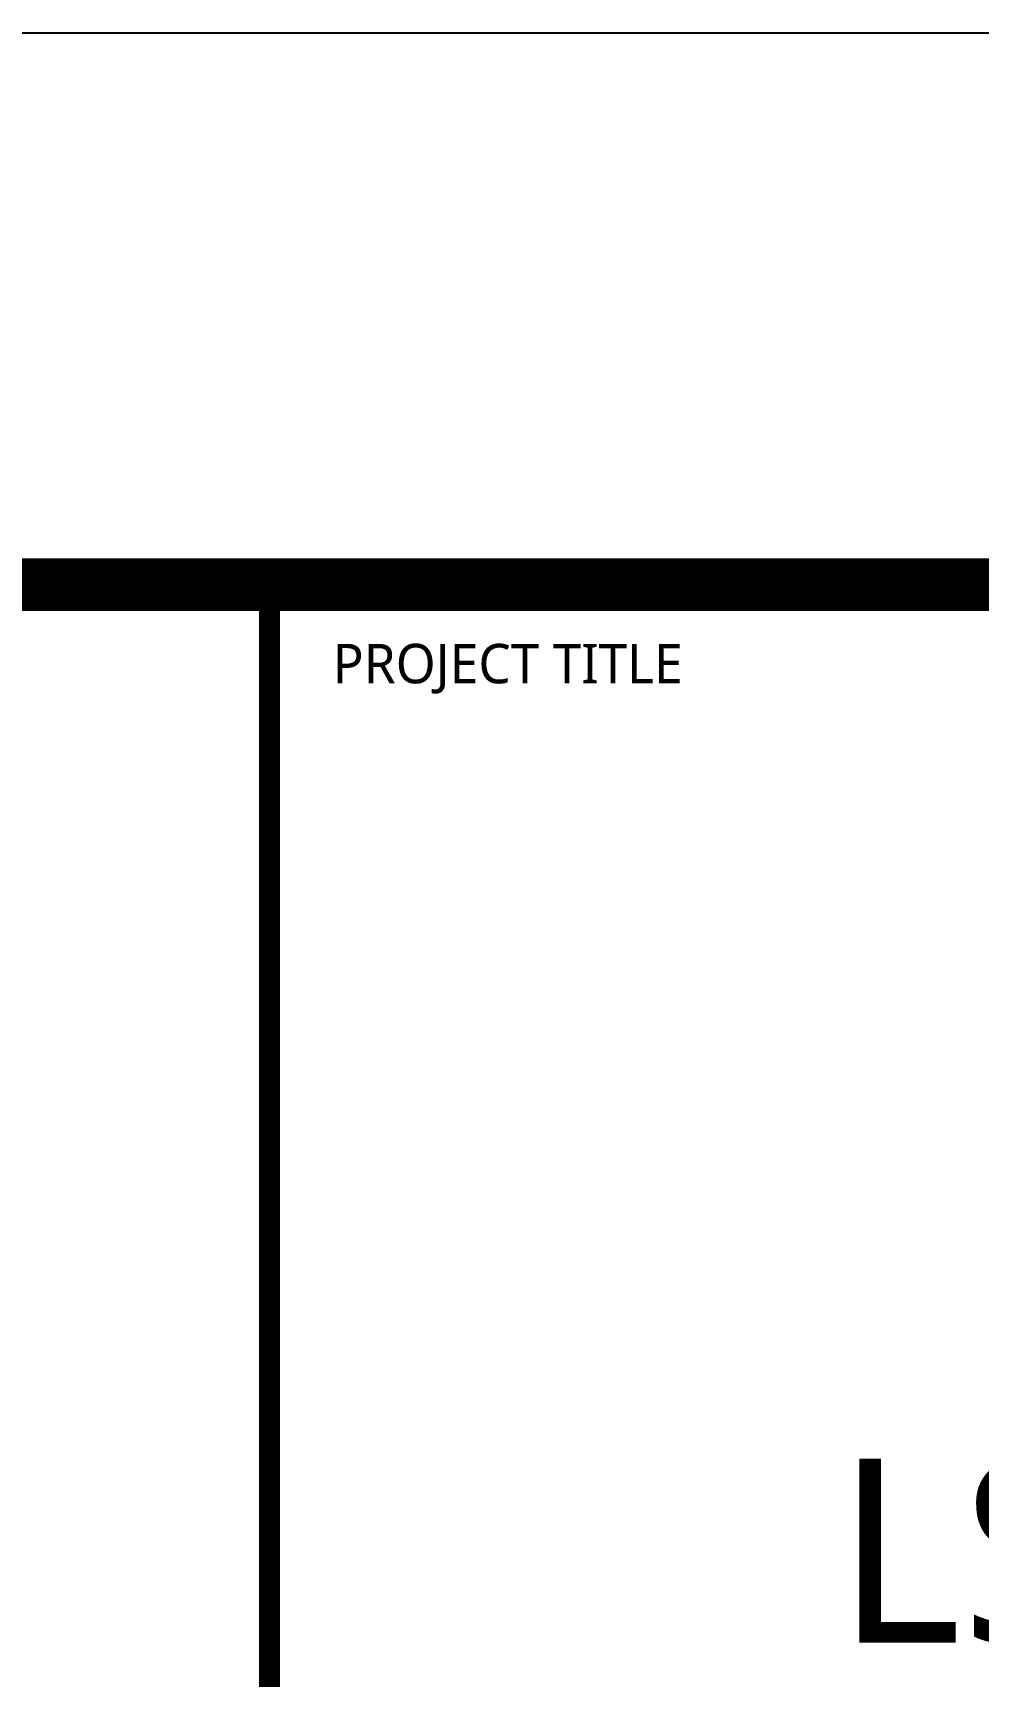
# Model space of a CAD drawing. Header units: millimetres. Extents: x -168200 to 504600, y -244718 to -125918.
# Drawn here: x 144898 to 152092, y -138422 to -125918 of the extents above; entities that cross this region are included whole.
import ezdxf
from ezdxf.enums import TextEntityAlignment as Align

# ---------------------------------------------------------------- set-up
doc = ezdxf.new("R2010")
doc.units = ezdxf.units.MM
for name, color, linetype in [('arch', 8, 'Continuous'), ('XR-FORM-EE$0$XR-SHEET-SHT', 5, 'Continuous'), ('XR-FORM-EE$0$XR-SHEET-TEXT', 3, 'Continuous')]:
    doc.layers.add(name, color=color, linetype=linetype)
doc.styles.add('XR-FORM-EE$0$XR-SHEET$0$XREF-Form$0$맑은고딕', font='malgun.ttf')
doc.styles.add('XR-FORM-EE$0$맑은고딕', font='malgun.ttf')

# ---------------------------------------------------------------- blocks, each defined once
blk = doc.blocks.new('XR-FORM-EE', base_point=(461, 408))
at = {"layer": 'XR-FORM-EE$0$XR-SHEET-SHT', "color": 5}
blk.add_lwpolyline([(0, 118800), (168200, 118800), (168200, 0), (0, 0)], close=True, dxfattribs=at)
at = {"layer": 'XR-FORM-EE$0$XR-SHEET-SHT', "color": 5, "const_width": 400}
blk.add_lwpolyline([(9300, 114600), (163900, 114600), (163900, 4200), (9300, 4200)], close=True, dxfattribs=at)
at = {"layer": 'XR-FORM-EE$0$XR-SHEET-SHT', "color": 5, "const_width": 160}
blk.add_lwpolyline([(146700, 114600), (146700, 4200)], dxfattribs=at)
at = {"layer": 'XR-FORM-EE$0$XR-SHEET-SHT', "color": 7, "style": 'XR-FORM-EE$0$XR-SHEET$0$XREF-Form$0$맑은고딕'}
blk.add_text('PROJECT TITLE', height=300, dxfattribs=at).set_placement((147180, 114000), align=Align.MIDDLE_LEFT)
at = {"layer": 'XR-FORM-EE$0$XR-SHEET-TEXT', "color": 3, "style": 'XR-FORM-EE$0$맑은고딕'}
blk.add_text('LS Electric', height=1400, dxfattribs=at).set_placement((155300, 107249), align=Align.MIDDLE_CENTER)

msp = doc.modelspace()

# ---------------------------------------------------------------- block references
at = {"layer": 'arch'}
msp.add_blockref('XR-FORM-EE', (461, -244309.3), dxfattribs=at)

doc.saveas('drawing.dxf')
